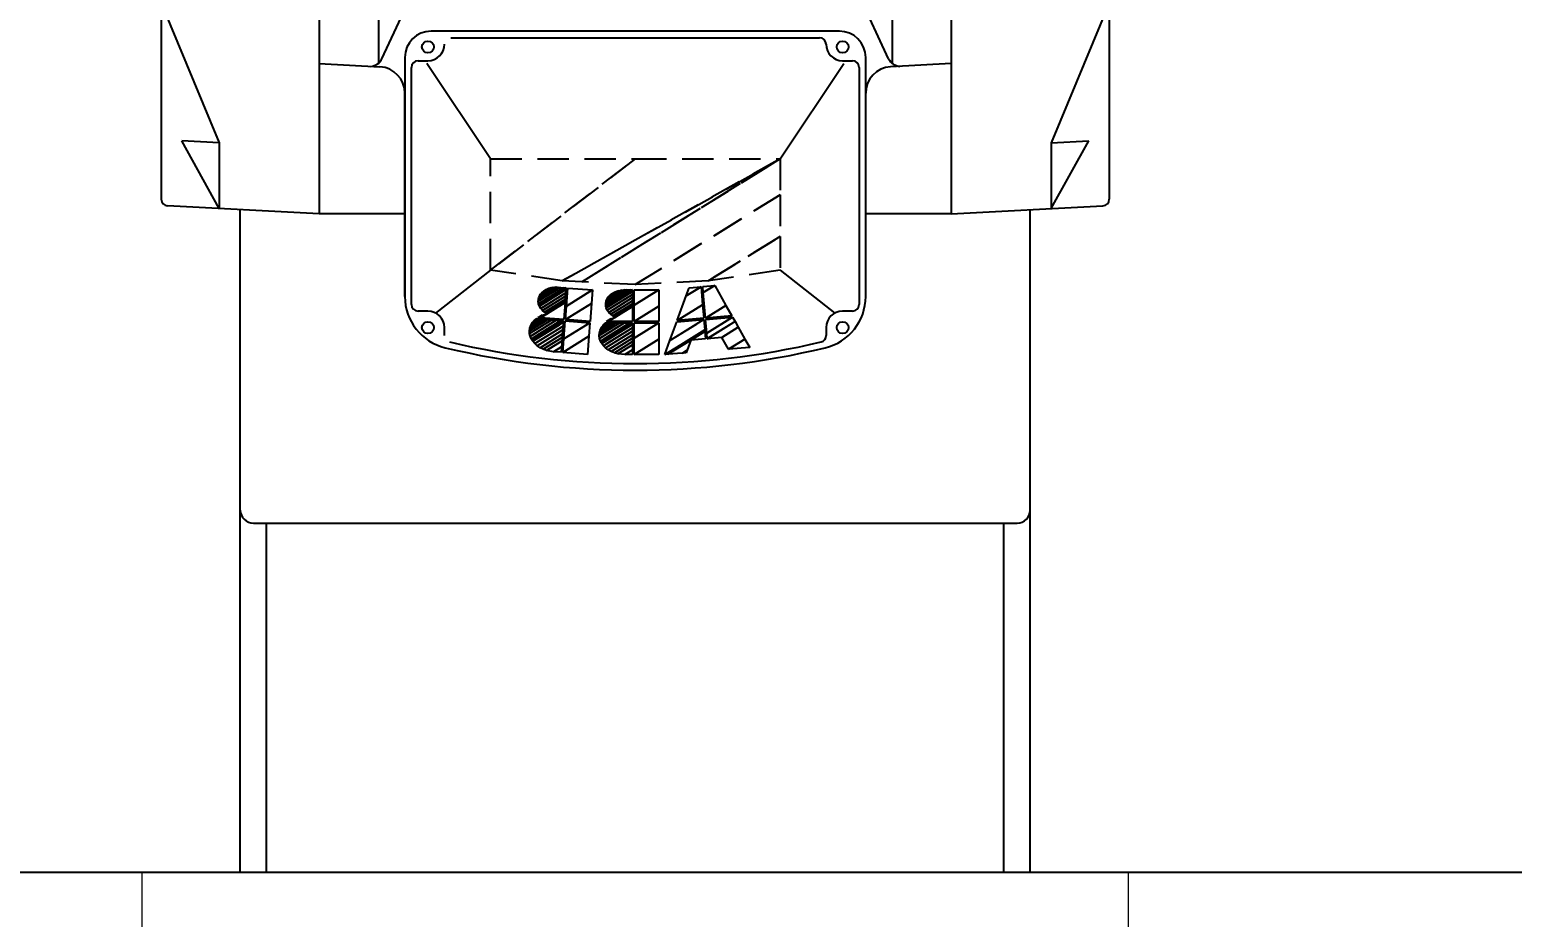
# Model space of a CAD drawing. Header units: metres. Extents: x 31500 to 1073645, y -1029792 to 61053.
# Drawn here: x 114113 to 114714, y -546100 to -545740 of the extents above; entities that cross this region are included whole.
import ezdxf

# ---------------------------------------------------------------- set-up
doc = ezdxf.new("R2010")
doc.units = ezdxf.units.M
doc.header["$PDMODE"] = 65
doc.linetypes.add('ČÁRKOVANÁ', pattern=[19.05, 12.7, -6.35])
doc.layers.add('Chlazení - kondenz', color=4, linetype='Continuous', lineweight=25)
doc.layers.add('TG-KOTY', color=2, linetype='Continuous', lineweight=18)
doc.layers.add('Layer15', color=7, linetype='Continuous')
doc.layers.add('T - ROBOT', color=6, linetype='Continuous')
doc.dimstyles.new('100', dxfattribs={"dimscale": 100, "dimtxt": 1, "dimasz": 0.5, "dimexe": 0.18, "dimexo": 0.0625, "dimgap": 0.09, "dimtad": 0, "dimtih": 1, "dimtoh": 1, "dimdec": 0, "dimzin": 0, "dimdsep": 46, "dimtxsty": 'Standard', "dimcen": 0.09, "dimadec": 0, "dimazin": 0, "dimtfac": 1, "dimtdec": 4, "dimtofl": 0, "dimtmove": 0, "dimatfit": 3, "dimfxl": 1, "dimtolj": 1, "dimtzin": 0, "dimarcsym": 0})

# ---------------------------------------------------------------- blocks, each defined once
blk = doc.blocks.new('4A$4145464748494A4B4C4D4E4F505152535455565758595A5B5C5D5E5F606162636465666768696A6B6C6D6E6F707172737475767778797A7B7C7D7E7F808182838485868788898A8B8C8D8E8F909192939495969798999A9B9C9D9E9FA0A1A2A3A4A5A6A7A8A9AAABACADAEAFB0B1B2B3B4B6B7B8B9BABBBCBDBEBFC0C1C2C3C4C5C6C7C8C9CACBCCCDCECFD0D1D2D3D4D5D6D7D8D9DADBDCDDDEDFE0E1E2E3E4E5E6E7E8E9EAEBECEDEEEFF0F1F2F3F4F5F6F7F8F9FAFBFCFDFEFF10010110210310410510610710810910A10B10C10D10E10F11011111211311411511611711811911A11B11C11D11E11F12012112212312412512612712812912A12B12C12D12E12F13013113213313413513613713813913A13B13C13D13E13F14014114214314414514614714814914A14B14C14D14E14F15015115215315415515615715815915A15B15C15D15E15F16016116216316416516616716816916A16B16C16D16E16F17017117217317417517617717817917A17B17C17D17E17F18018118218318418518618718818918A18B18C18D18E18F19019119219319419519619719819919A19B19C19D19E19F1A01A11A21A31A41A51A61A71A81A91AA1AB1AC1AD1AE1AF1B01B11B21B31B41B51B61B71B81B91BA1BB1BC1BD1BE1BF1C01C11C21C31C41C51C61C71C81C91CA1CB1CC1CD1CE1CF1D01D11D21D31D41D51D61D71D81D91DA1DB1DC1DD1DE1DF1E01E11E21E31E41E51E61E71E81E91EA1EB1EC1ED1EE1EF1F01F11F21F31F41F51F61F71F81F91FA1FB1FC1FD1FE1FF20020120220320420520620720820920A20B20C20D20E20F21021121221321421521621721821921A21B21C21D21E21F22022122222322422522622722822922A22B22C22D22E22F23023123223323423523623723823923A23B23C23D23E23F24024124224324424524624724824924A24B24C24D24E24F25025125225325425525625725825925A25B25C25D25E25F26026126226326426526626726826926A26B26C26D26E26F27027127227327427527627727827927A27B27C27D27E27F28028128228328428528628728828928A28B28C28D28E28F29029129229329429529629729829929A29B29C29D29E29F2A02A12A22A32A42A52A62A72A82A92AA2AB2AC2AD2AE2AF2B02B12B22B32B42B52B62B72B82B92BA2BB2BC2BD2BE2BF2C02C12C22C32C42C52C62C72C82C92CA2CB2CC2CD2CE2CF2D02D12D22D32D42D52D62D72D82D92DA2DB2DC2DD2DE2DF2E02E12E22E32E42E52E62E72E82E92EA2EB2EC2ED2EE2EF2F02F12F22F32F42F52F62F72F82F92FA2FB2FC2FD2FE2FF30030130230330430530630730830930A30B30C30D30E30F31031131231331431531631731831931A31B31C31D31E31F32032132232332432532632732832932A32B32C32D32E32F33033133233333433533633733833933A33B33C33D33E33F34034134234334434534634734834934A34B34C34D34E34F35035135235335435535635735835935A35B35C35D35E35F36036136236336436536636736836936A36B36C36D36E36F37037137237337437537637737837937A37B37C37D37E37F38038138238338438538638738838938A38B38C38D38E38F39039139239339439539639739839939A39B39C39D39E39F3A03A13A23A33A43A53A63A73A83A93AA3AB3AC3AD3AE3AF3B03B13B23B33B43B53B63B73B83B93BA3BB3BC3BD3BE3BF3C03C13C23C33C43C53C63C73C83C93CA3CB3CC3CD3CE3CF3D03D13D23D33D43D53D63D73D83D93DA3DB3DC3DD3DE3DF3E03E13E23E33E43E53E63E73E83E93EA3EB3EC3ED3EE3EF3F03F13F23F33F43F53F63F73F83F93FA3FB3FC3FD3FE3FF40040140240340440540640740840940A40B40C40D40E40F41041141241341441541641741841941A41B41C41D41E41F42042142242342442542642742842942A42B42C42D42E42F43043143243343443543643743843943A43B43C43D43E43F44044144244344444544644744844944A44B44C44D44E44F45045145245345445545645745845945A45B45C45D45E45F46046146246346446546646746846946A46B46C46D46E46F47047147247347447547647747847947A47B47C47D47E47F48048148248348448548648748848948A48B48C48D48E48F49049149249349449549649749849949A49B49C49D49E49F4A04A14A24A34A44A54A64A74A84A94AA4AB4AC4AD4AE4AF4B04B14B24B34B44B54B64B74B84B94BA4BB4BC4BD4BE4BF4C04C14C24C34C44C54C64C74C84C94CA4CB4CC4CD4CE4CF4D04D14D24D34D44D54D64D74D84D94DA4DB4DC4DD4DE4DF4E04E14E24E34E44E54E64E74E84E94EA4EB4EC4ED4EE4EF4F04F14F24F34F44F54F64F74F84F94FA4FB4FC4FD4FE4FF50050150250350450550650750850950A50B50C50D50E50F51051151251351451551651751851951A51B51C51D51E51F52052152252352452552652752852952A52B52C52D52E52F53053153253353453553653753853953A53B53C53D53E53F54054154254354454554654754854954A54B54C54D54E54F55055155255355455555655755855955A55B55C55D55E55F56056156256356456556656756856956A56B56C56D56E56F57057157257357457557657757857957A57B57C57D57E57F58058158258358458558658758858958A58B58C58D58E58F59059159259359459559659759859959A59B59C59D59E59F5A05A15A25A35A45A55A65A75A85A95AA5AB5AC5AD5AE5AF5B05B15B25B35B45B55B65B75B85B95BA5BB5BC5BD5BE5BF5C05C15C25C35C45C55C65C75C85C95CA5CB5CC5CD5CE5CF5D05D15D25D35D45D55D65D75D85D95DA5DB5DC5DD5DE5DF5E05E15E25E35E45E55E65E75E85E95EA5EB5EC5ED5EE5EF5F05F15F25F35F45F55F65F75F85F95FA5FB5FC5FD5FE5FF60060160260360460560660760860960A60B60C60D60E60F61061161261361461561661761861961A61B61C61D61E61F62062162262362462562662762862962A62B62C62D62E62F63063163263363463563663763863963A63B63C63D63E63F64064164264364464564664764864964A64B64C64D64E64F65065165265365465565665765865965A65B65C65D65E65F66066166266366466566666766866966A66B66C66D66E66F67067167267367467567667767867967A67B67C67D67E67F68068168268368468568668768868968A68B68C68D68E68F69069169269369469569669869969A69B69C69D69E69F6A06A16A26A36A46A56A66A76A86A96AA6AB6AC6AD6AE6AF6B06B16B26B36B46B56B66B76B86B96BA6BB6BC6BD6BE6BF6C06C16C26C36C46C56C66C76C86C96CA6CB6CC6CD6CE6CF6D06D16D26D36D46D56D66D76D86D96DA6DB6DC6DD6DE6DF6E06E16E26E36E46E56E66E76E86E96EA6EB6EC6ED6EE6EF6F06F16F26F36F46F56F66F76F86F96FA6FB6FC6FD6FE6FF70070170270370470570670770870970A70B70C70D70E70F71071171271371471571671771871971A71B71C71D71E71F72072172272372472572672772872972A72B72C72D72E72F73073173273373473573673773873973A73B73C73D73E73F74074174274374474574674774874974A74B74C74D74E74F75075175275375475575675775875975A75B75C75D75E75F76076176276376476576676776876976A76B76C76D76E76F77077177277377477577677777877977A77B77C77D77E77F78078178278378478578678778878978A78B78C78D78E78F79079179279379479579679779879979A79B79C79D79E79F7A07A17A27A37A47A57A67A77A87A97AA7AB7AC7AD7AE7AF7B07B17B27B37B47B57B67B77B87B97BA7BB7BC7BD7BE7BF7C07C17C27C37C47C57C67C77C87C97CA7CB7CC7CD7CE7CF7D07D17D27D37D47D57D67D77D87D97DA7DB7DC7DD7DE7DF7E07E17E27E37E47E57E67E77E87E97EA7EB7EC7ED7EE7EF7F07F17F27F37F47F57F67F77F87F97FA7FB7FC7FD7FE7FF80080180280380480580680780880980A80B80C80D80E80F81081181281381481581681781881981A81B81C81D81E81F82082182282382482582682782882982A82B82C82D82E82F83083183283383483583683783883983A83B83C83D83E83F84084184284384484584684784884984A84B84C84D84E84F85085185285385485585685785885985A85B85C85D85E85F86086186286386486586686786886986A86B86C86D86E86F87087187287387487587687787887987A87B87C87D87E87F88088188288388488588688788888988A88B88C88D88E88F89089189289389489589689789889989A89B89C89D89E89F8A08A18A28A38A48A58A68A78A88A98AA8AB8AC8AD8AE8AF8B08B18B28B38B48B58B68B78B88B98BA8BB8BC8BD8BE8BF8C08C18C28C38C48C58C68C78C88C98CA8CB8CC8CD8CE8CF8D08D18D28D38D48D58D68D78D88D98DA8DB8DC8DD8DE8DF8E08E18E28E38E48E58E68E78E88E98EA8EB8EC8ED8EE8EF8F08F18F28F38F48F58F68F78F88F98FA8FB8FC8FD8FE8FF90090190290390490590690790890990A90B90C90D90E90F91091191291391491591691791891991A91B91C91D91E91F92092192292392492592692792892992A92B92C92D92E92F93093193293393493593693793893993A93B93C93D93E93F94094194294394494594694794894994A94B94C94D94E94F95095195295395495595695795895995A95B95C95D95E95F96096196296396496596696796896996A96B96C96D96E96F97097197297397497597697797897997A97B97C97D97E97F98098198298398498598698798898998A98B98C98D98E98F99099199299399499599699799899999A99B99C99D99E99F9A09A19A29A39A49A59A69A79A89A99AA9AB9AC9AD9AE9AF9B09B19B29B39B49B59B69B79B89B99BA9BB9BC9BD9BE9BF9C09C19C29C39C49C59C69C79C89C99CA9CB9CC9CD9CE9CF9D09D19D29D39D49D59D69D79D89D99DA9DB9DC9DD9DE9DF9E09E19E29E39E49E59E69E79E89E99EA9EB9EC9ED9EE9EF9F09F19F29F39F49F59F69F79F89F99FA9FB9FC9FD9FE9FFA00A01A02A03A04A05A06A07A08A09A0AA0BA0CA0DA0EA0FA10A11A12A13A14A15A16A17A18A19A1AA1BA1CA1DA1EA1FA20A21A22A23A24A25A26A27A28A29A2AA2BA2CA2DA2EA2FA30A31A32A33A34A35A36A37A38A39A3AA3BA3CA3DA3EA3FA40A41A42A43A44A45A46A47A48A49A4AA4BA4CA4DA4EA4FA50A51A52A53A54A55A56A57A58A59A5AA5BA5CA5DA5EA5FA60A61A62A63A64A65A66A67A68A69A6AA6BA6CA6DA6EA6FA70A71A72A73A74A75A76A77A78A79A7AA7BA7CA7DA7EA80A81A82A83A84A85A86A87A88A89')
at = {"layer": 'Layer15', "color": 3, "lineweight": 0}
for p, q in [((-200, -275), (-200, 0)), ((200, 0), (-200, 0)), ((200, -275), (200, 0))]:
    blk.add_line(p, q, dxfattribs=at)
at = {"layer": 'Layer15', "color": 1, "lineweight": 0}
blk.add_line((160.2, 0), (-160.2, 0), dxfattribs=at)
at = {"layer": 'T - ROBOT', "color": 1}
for p, q in [((-128.16, 677.69), (-128.16, 266.99)), ((-128.16, 677.64), (-128.16, 266.99)), ((-104.13, 675.26), (-104.13, 328.07)), ((104.13, 675.26), (104.13, 328.07)), ((128.16, 677.69), (128.16, 266.99)), ((128.16, 677.64), (128.16, 266.99)), ((-192.24, 645.07), (-192.24, 272.89)), ((192.24, 645.07), (192.24, 272.89)), ((102.77, 329.86), (85.46, 366.99)), ((-102.77, 329.86), (-85.57, 366.76)), ((-192.24, 352.43), (-168.74, 295.82)), ((192.24, 352.43), (168.74, 295.82)), ((82.77, 341.06), (-82.77, 341.06)), ((-74.76, 338.39), (74.76, 338.39)), ((-128.16, 327.87), (-103.57, 326.58)), ((-93.45, 330.38), (-93.45, 233.43)), ((-90.78, 230.16), (-90.78, 326.37)), ((-88.11, 329.04), (-84.11, 329.04)), ((-58.74, 289.26), (-84.55, 327.97)), ((58.74, 289.26), (84.54, 327.96)), ((84.1, 329.04), (88.11, 329.04)), ((90.78, 326.37), (90.78, 230.16)), ((93.45, 233.43), (93.45, 330.38)), ((128.16, 327.87), (103.57, 326.58)), ((-93.45, 233.43), (-93.45, 315.92)), ((93.45, 233.43), (93.45, 315.92)), ((-168.74, 269.12), (-183.97, 296.62)), ((-168.74, 295.82), (-183.97, 296.62)), ((-168.74, 295.82), (-168.74, 269.12)), ((168.74, 269.12), (183.97, 296.62)), ((168.74, 295.82), (183.97, 296.62)), ((168.74, 295.82), (168.74, 269.12)), ((-128.16, 266.99), (-189.71, 270.22)), ((-160.2, 0), (-160.2, 268.67)), ((-93.45, 266.99), (-128.16, 266.99)), ((128.16, 266.99), (93.45, 266.99)), ((128.16, 266.99), (189.71, 270.22)), ((160.2, 0), (160.2, 268.67)), ((-58.74, 244.16), (-80.98, 226.72)), ((58.74, 244.16), (80.96, 226.73)), ((-84.11, 227.49), (-88.11, 227.49)), ((88.11, 227.49), (84.1, 227.49)), ((-77.43, 217.6), (-77.43, 220.82)), ((77.43, 220.82), (77.43, 217.6)), ((-154.86, 141.51), (154.86, 141.51)), ((-149.52, 0), (-149.52, 141.51)), ((149.52, 0), (149.52, 141.51))]:
    blk.add_line(p, q, dxfattribs=at)
at = {"layer": 'T - ROBOT', "color": 1, "linetype": 'ČÁRKOVANÁ'}
for p, q in [((-58.74, 244.16), (0, 289.26)), ((0, 289.26), (-58.74, 244.16)), ((-58.74, 244.16), (-58.74, 289.26)), ((-58.74, 289.26), (-58.74, 289.26)), ((-58.74, 289.26), (0, 289.26)), ((-29.59, 239.76), (58.74, 289.26)), ((58.74, 289.26), (-29.59, 239.76)), ((58.74, 289.26), (-21.73, 239.36)), ((-21.73, 239.36), (58.74, 289.26)), ((0, 289.26), (58.74, 289.26)), ((58.74, 289.26), (58.74, 289.26)), ((58.74, 289.26), (58.74, 274.7)), ((58.74, 274.7), (0, 238.28)), ((0, 238.28), (58.74, 274.7)), ((58.74, 274.7), (58.74, 257.83)), ((29.59, 239.76), (58.74, 257.83)), ((58.74, 257.83), (29.59, 239.76)), ((58.74, 257.83), (58.74, 244.16)), ((-29.59, 239.76), (-58.74, 244.16)), ((58.74, 244.16), (29.59, 239.76)), ((58.74, 244.16), (58.74, 244.16)), ((-30.35, 237.1), (-39.36, 231.51)), ((-39.36, 231.51), (-30.35, 237.1)), ((-31.14, 237.16), (-39.3, 232.1)), ((-39.3, 232.1), (-31.14, 237.16)), ((-31.68, 237.17), (-39.26, 232.47)), ((-39.26, 232.47), (-31.68, 237.17)), ((-39.24, 230.53), (-28.83, 236.98)), ((-28.83, 236.98), (-39.24, 230.53)), ((-32.35, 237.18), (-39.09, 233)), ((-39.09, 233), (-32.35, 237.18)), ((-28.04, 236.92), (-39.09, 230.07)), ((-39.09, 230.07), (-28.04, 236.92)), ((-32.9, 237.12), (-38.98, 233.36)), ((-38.98, 233.36), (-32.9, 237.12)), ((-28.09, 236.25), (-38.91, 229.55)), ((-38.91, 229.55), (-28.09, 236.25)), ((-33.6, 237.05), (-38.67, 233.9)), ((-38.67, 233.9), (-33.6, 237.05)), ((-34.09, 236.93), (-38.51, 234.19)), ((-38.51, 234.19), (-34.09, 236.93)), ((-38.51, 234.19), (-38.03, 234.77)), ((-28.19, 234.92), (-38.36, 228.62)), ((-38.36, 228.62), (-28.19, 234.92)), ((-34.82, 236.76), (-38.03, 234.77)), ((-38.03, 234.77), (-34.82, 236.76)), ((-38.03, 234.77), (-37.85, 234.99)), ((-35.3, 236.57), (-37.85, 234.99)), ((-37.85, 234.99), (-35.3, 236.57)), ((-37.85, 234.99), (-37.15, 235.57)), ((-35.97, 236.3), (-37.15, 235.57)), ((-37.15, 235.57), (-35.97, 236.3)), ((-37.15, 235.57), (-36.99, 235.7)), ((-36.99, 235.7), (-35.97, 236.3)), ((-36.99, 235.7), (-36.99, 235.7)), ((-35.97, 236.3), (-35.3, 236.57)), ((-35.3, 236.57), (-34.82, 236.76)), ((-34.82, 236.76), (-34.09, 236.93)), ((-34.09, 236.93), (-33.6, 237.05)), ((-33.6, 237.05), (-32.9, 237.12)), ((-32.9, 237.12), (-32.35, 237.18)), ((-32.35, 237.18), (-31.68, 237.17)), ((-31.68, 237.17), (-31.14, 237.16)), ((-31.14, 237.16), (-30.35, 237.1)), ((-30.35, 237.1), (-28.83, 236.98)), ((-21.73, 239.36), (-29.59, 239.76)), ((-28.83, 236.98), (-28.04, 236.92)), ((-28.19, 234.92), (-28.3, 233.56)), ((-28.09, 236.25), (-28.19, 234.92)), ((-28.04, 236.92), (-28.09, 236.25)), ((-27.92, 229.54), (-27.35, 236.87)), ((-17.36, 236.09), (-27.92, 229.54)), ((-27.92, 229.54), (-17.36, 236.09)), ((-27.35, 236.87), (-27.35, 236.87)), ((-27.35, 236.87), (-17.36, 236.09)), ((0, 238.28), (-21.73, 239.36)), ((-17.36, 236.09), (-17.78, 230.62)), ((-1.89, 236.09), (-11.99, 229.83)), ((-11.99, 229.83), (-1.89, 236.09)), ((-11.97, 230.79), (-3.41, 236.09)), ((-3.41, 236.09), (-11.97, 230.79)), ((-1.12, 236.09), (-11.91, 229.4)), ((-11.91, 229.4), (-1.12, 236.09)), ((-4.23, 236.09), (-11.82, 231.38)), ((-11.82, 231.38), (-4.23, 236.09)), ((-1.12, 235.47), (-11.8, 228.85)), ((-11.8, 228.85), (-1.12, 235.47)), ((-4.7, 236.06), (-11.75, 231.69)), ((-11.75, 231.69), (-4.7, 236.06)), ((-5.44, 236.02), (-11.48, 232.27)), ((-11.48, 232.27), (-5.44, 236.02)), ((-5.92, 235.93), (-11.35, 232.56)), ((-11.35, 232.56), (-5.92, 235.93)), ((-6.67, 235.79), (-10.93, 233.15)), ((-10.93, 233.15), (-6.67, 235.79)), ((-10.75, 233.41), (-7.15, 235.64)), ((-7.15, 235.64), (-10.75, 233.41)), ((-7.87, 235.4), (-10.16, 233.99)), ((-10.16, 233.99), (-7.87, 235.4)), ((-8.42, 235.13), (-9.95, 234.19)), ((-9.95, 234.19), (-8.42, 235.13)), ((-9.95, 234.19), (-8.98, 234.86)), ((-8.98, 234.86), (-8.42, 235.13)), ((-8.98, 234.86), (-8.98, 234.86)), ((-8.42, 235.13), (-7.87, 235.4)), ((-7.87, 235.4), (-7.15, 235.64)), ((-7.15, 235.64), (-6.67, 235.79)), ((-6.67, 235.79), (-5.92, 235.93)), ((-5.92, 235.93), (-5.44, 236.02)), ((-5.44, 236.02), (-4.7, 236.06)), ((-4.7, 236.06), (-4.23, 236.09)), ((-4.23, 236.09), (-3.41, 236.09)), ((-3.41, 236.09), (-1.89, 236.09)), ((-1.89, 236.09), (-1.12, 236.09)), ((-1.12, 236.09), (-1.12, 235.47)), ((-1.12, 235.47), (-1.12, 234.26)), ((9.59, 236.09), (-0.43, 229.88)), ((-0.43, 229.88), (-0.43, 236.09)), ((-0.43, 236.09), (-0.43, 236.09)), ((-0.43, 236.09), (9.59, 236.09)), ((-0.43, 229.88), (9.59, 236.09)), ((29.59, 239.76), (0, 238.28)), ((9.59, 236.09), (9.59, 229.47)), ((20.67, 233.66), (26.71, 237.4)), ((26.71, 237.4), (20.67, 233.66)), ((20.67, 233.66), (21.89, 237)), ((21.89, 237), (26.71, 237.4)), ((21.89, 237), (21.89, 237)), ((26.71, 237.4), (27.32, 230.09)), ((27.4, 237.46), (32.22, 237.86)), ((27.6, 235), (27.4, 237.46)), ((27.4, 237.46), (27.4, 237.46)), ((32.22, 237.86), (27.6, 235)), ((27.6, 235), (32.22, 237.86)), ((28.46, 224.67), (27.6, 235)), ((32.22, 237.86), (36.77, 229.82)), ((-39.36, 231.51), (-39.3, 232.1)), ((-39.24, 230.53), (-39.36, 231.51)), ((-39.3, 232.1), (-39.26, 232.47)), ((-39.26, 232.47), (-39.09, 233)), ((-39.09, 230.07), (-39.24, 230.53)), ((-39.09, 233), (-38.98, 233.36)), ((-38.91, 229.55), (-39.09, 230.07)), ((-38.98, 233.36), (-38.67, 233.9)), ((-38.36, 228.62), (-38.91, 229.55)), ((-38.67, 233.9), (-38.51, 234.19)), ((-38.39, 224.85), (-28.5, 230.98)), ((-37.63, 227.77), (-38.36, 228.62)), ((-37.63, 227.77), (-28.3, 233.56)), ((-28.3, 233.56), (-37.63, 227.77)), ((-28.4, 232.23), (-36.76, 227.05)), ((-36.76, 227.05), (-28.4, 232.23)), ((-28.44, 231.8), (-36.43, 226.85)), ((-36.43, 226.85), (-28.44, 231.8)), ((-28.45, 231.63), (-36.29, 226.76)), ((-36.29, 226.76), (-28.45, 231.63)), ((-28.5, 230.98), (-35.79, 226.46)), ((-28.5, 230.98), (-29.03, 224.12)), ((-28.45, 231.63), (-28.5, 230.98)), ((-28.44, 231.8), (-28.45, 231.63)), ((-28.4, 232.23), (-28.44, 231.8)), ((-28.3, 233.56), (-28.4, 232.23)), ((-17.78, 230.62), (-28.34, 224.07)), ((-28.34, 224.07), (-17.78, 230.62)), ((-28.34, 224.07), (-27.92, 229.54)), ((-17.78, 230.62), (-18.35, 223.29)), ((-11.99, 229.83), (-11.97, 230.79)), ((-11.91, 229.4), (-11.99, 229.83)), ((-11.97, 230.79), (-11.82, 231.38)), ((-11.8, 228.85), (-11.91, 229.4)), ((-11.82, 231.38), (-11.75, 231.69)), ((-11.39, 227.9), (-11.8, 228.85)), ((-11.75, 231.69), (-11.48, 232.27)), ((-11.48, 232.27), (-11.35, 232.56)), ((-1.12, 234.26), (-11.39, 227.9)), ((-11.39, 227.9), (-1.12, 234.26)), ((-11.35, 232.56), (-10.93, 233.15)), ((-10.96, 223.26), (-1.12, 229.35)), ((-10.93, 233.15), (-10.75, 233.41)), ((-1.12, 233), (-10.77, 227.01)), ((-10.77, 227.01), (-1.12, 233)), ((-10.75, 233.41), (-10.16, 233.99)), ((-10.16, 233.99), (-9.95, 234.19)), ((-1.12, 231.72), (-9.98, 226.23)), ((-9.98, 226.23), (-1.12, 231.72)), ((-1.12, 230.49), (-9.05, 225.58)), ((-9.05, 225.58), (-1.12, 230.49)), ((-1.12, 229.78), (-8.43, 225.26)), ((-8.43, 225.26), (-1.12, 229.78)), ((-1.12, 229.77), (-8.42, 225.25)), ((-8.42, 225.25), (-1.12, 229.77)), ((-1.12, 229.35), (-8.05, 225.06)), ((-1.12, 234.26), (-1.12, 233)), ((-1.12, 233), (-1.12, 231.72)), ((-1.12, 231.72), (-1.12, 230.49)), ((-1.12, 230.49), (-1.12, 229.78)), ((-1.12, 229.78), (-1.12, 229.77)), ((-1.12, 229.77), (-1.12, 229.35)), ((-1.12, 229.35), (-1.12, 223.26)), ((-0.43, 223.26), (-0.43, 229.88)), ((9.59, 229.47), (-0.43, 223.26)), ((-0.43, 223.26), (9.59, 229.47)), ((9.59, 229.47), (9.59, 223.26)), ((17.05, 223.72), (20.67, 233.66)), ((27.32, 230.09), (17.05, 223.72)), ((17.05, 223.72), (27.32, 230.09)), ((27.32, 230.09), (27.77, 224.61)), ((36.77, 229.82), (28.46, 224.67)), ((28.46, 224.67), (36.77, 229.82)), ((36.77, 229.82), (39.19, 225.56)), ((-35.49, 224.1), (-42.9, 219.5)), ((-42.9, 219.5), (-35.49, 224.1)), ((-33.83, 223.97), (-42.85, 218.38)), ((-42.85, 218.38), (-33.83, 223.97)), ((-42.74, 220.63), (-36.96, 224.21)), ((-36.96, 224.21), (-42.74, 220.63)), ((-32.03, 223.83), (-42.59, 217.28)), ((-42.59, 217.28), (-32.03, 223.83)), ((-42.37, 221.72), (-38.19, 224.31)), ((-38.19, 224.31), (-42.37, 221.72)), ((-42.37, 221.72), (-41.79, 222.74)), ((-30.16, 223.69), (-42.16, 216.25)), ((-42.16, 216.25), (-30.16, 223.69)), ((-29.07, 223.6), (-41.81, 215.7)), ((-41.81, 215.7), (-29.07, 223.6)), ((-39.14, 224.38), (-41.79, 222.74)), ((-41.79, 222.74), (-39.14, 224.38)), ((-41.79, 222.74), (-41.05, 223.66)), ((-29.12, 222.97), (-41.54, 215.27)), ((-41.54, 215.27), (-29.12, 222.97)), ((-41.05, 223.66), (-40.17, 224.46)), ((-39.8, 224.43), (-41.05, 223.66)), ((-41.05, 223.66), (-39.8, 224.43)), ((-40.17, 224.46), (-40.17, 224.46)), ((-40.17, 224.46), (-39.8, 224.43)), ((-39.8, 224.43), (-39.14, 224.38)), ((-39.51, 224.94), (-37.77, 225.85)), ((-39.27, 224.92), (-39.51, 224.94)), ((-39.51, 224.94), (-39.51, 224.94)), ((-37.77, 225.85), (-39.27, 224.92)), ((-39.27, 224.92), (-37.77, 225.85)), ((-38.39, 224.85), (-39.27, 224.92)), ((-39.14, 224.38), (-38.19, 224.31)), ((-35.79, 226.46), (-38.39, 224.85)), ((-29.03, 224.12), (-38.39, 224.85)), ((-38.19, 224.31), (-36.96, 224.21)), ((-37.77, 225.85), (-35.79, 226.46)), ((-36.76, 227.05), (-37.63, 227.77)), ((-36.96, 224.21), (-35.49, 224.1)), ((-36.43, 226.85), (-36.76, 227.05)), ((-36.29, 226.76), (-36.43, 226.85)), ((-35.79, 226.46), (-36.29, 226.76)), ((-35.49, 224.1), (-33.83, 223.97)), ((-33.83, 223.97), (-32.03, 223.83)), ((-32.03, 223.83), (-30.16, 223.69)), ((-30.16, 223.69), (-29.07, 223.6)), ((-29.12, 222.97), (-29.24, 221.45)), ((-29.07, 223.6), (-29.12, 222.97)), ((-29.03, 224.12), (-29.03, 224.12)), ((-28.95, 216.23), (-28.38, 223.55)), ((-18.39, 222.77), (-28.95, 216.23)), ((-28.95, 216.23), (-18.39, 222.77)), ((-28.38, 223.55), (-28.38, 223.55)), ((-28.38, 223.55), (-18.39, 222.77)), ((-18.35, 223.29), (-28.34, 224.07)), ((-18.39, 222.77), (-18.82, 217.3)), ((-18.35, 223.29), (-18.35, 223.29)), ((-6.28, 222.73), (-14.59, 217.58)), ((-14.59, 217.58), (-6.28, 222.73)), ((-14.52, 218.71), (-8.03, 222.73)), ((-8.03, 222.73), (-14.52, 218.71)), ((-4.33, 222.73), (-14.45, 216.46)), ((-14.45, 216.46), (-4.33, 222.73)), ((-9.54, 222.73), (-14.23, 219.82)), ((-14.23, 219.82), (-9.54, 222.73)), ((-2.26, 222.73), (-14.11, 215.39)), ((-14.11, 215.39), (-2.26, 222.73)), ((-1.12, 222.73), (-13.84, 214.85)), ((-13.84, 214.85), (-1.12, 222.73)), ((-13.74, 220.88), (-10.76, 222.73)), ((-10.76, 222.73), (-13.74, 220.88)), ((-11.66, 222.73), (-13.07, 221.86)), ((-13.07, 221.86), (-12.25, 222.73)), ((-13.07, 221.86), (-11.66, 222.73)), ((-12.25, 222.73), (-12.25, 222.73)), ((-12.25, 222.73), (-11.66, 222.73)), ((-11.66, 222.73), (-10.76, 222.73)), ((-9.91, 224.32), (-11.63, 223.26)), ((-11.63, 223.26), (-9.91, 224.32)), ((-11.63, 223.26), (-9.96, 224.3)), ((-10.96, 223.26), (-11.63, 223.26)), ((-10.77, 227.01), (-11.39, 227.9)), ((-8.05, 225.06), (-10.96, 223.26)), ((-1.12, 223.26), (-10.96, 223.26)), ((-9.98, 226.23), (-10.77, 227.01)), ((-10.76, 222.73), (-9.54, 222.73)), ((-9.05, 225.58), (-9.98, 226.23)), ((-9.96, 224.3), (-9.91, 224.32)), ((-9.96, 224.3), (-9.96, 224.3)), ((-9.91, 224.32), (-8.05, 225.06)), ((-9.54, 222.73), (-8.03, 222.73)), ((-8.43, 225.26), (-9.05, 225.58)), ((-8.42, 225.25), (-8.43, 225.26)), ((-8.05, 225.06), (-8.42, 225.25)), ((-8.03, 222.73), (-6.28, 222.73)), ((-6.28, 222.73), (-4.33, 222.73)), ((-4.33, 222.73), (-2.26, 222.73)), ((-2.26, 222.73), (-1.12, 222.73)), ((-1.12, 223.26), (-1.12, 223.26)), ((-1.12, 222.73), (-1.12, 222.13)), ((9.59, 223.26), (-0.43, 223.26)), ((9.59, 222.73), (-0.43, 216.52)), ((-0.43, 216.52), (-0.43, 222.73)), ((-0.43, 222.73), (-0.43, 222.73)), ((-0.43, 222.73), (9.59, 222.73)), ((-0.43, 216.52), (9.59, 222.73)), ((9.59, 223.26), (9.59, 223.26)), ((9.59, 222.73), (9.59, 216.11)), ((27.82, 224.09), (14.08, 215.57)), ((14.08, 215.57), (27.82, 224.09)), ((14.08, 215.57), (16.85, 223.18)), ((16.85, 223.18), (27.82, 224.09)), ((16.85, 223.18), (16.85, 223.18)), ((27.77, 224.61), (17.05, 223.72)), ((27.77, 224.61), (27.77, 224.61)), ((27.82, 224.09), (28.16, 219.91)), ((39.19, 225.56), (28.46, 224.67)), ((28.5, 224.15), (39.47, 225.06)), ((28.97, 218.55), (28.5, 224.15)), ((28.5, 224.15), (28.5, 224.15)), ((39.47, 225.06), (28.97, 218.55)), ((28.97, 218.55), (39.47, 225.06)), ((40.45, 223.32), (29.15, 216.32)), ((29.15, 216.32), (40.45, 223.32)), ((39.19, 225.56), (39.19, 225.56)), ((39.47, 225.06), (40.45, 223.32)), ((40.45, 223.32), (41.8, 220.95)), ((-42.9, 219.5), (-42.74, 220.63)), ((-42.85, 218.38), (-42.9, 219.5)), ((-42.59, 217.28), (-42.85, 218.38)), ((-42.74, 220.63), (-42.37, 221.72)), ((-42.16, 216.25), (-42.59, 217.28)), ((-29.24, 221.45), (-40.73, 214.33)), ((-40.73, 214.33), (-29.24, 221.45)), ((-29.36, 219.9), (-39.75, 213.46)), ((-39.75, 213.46), (-29.36, 219.9)), ((-29.48, 218.34), (-38.6, 212.69)), ((-38.6, 212.69), (-29.48, 218.34)), ((-29.6, 216.84), (-37.32, 212.05)), ((-37.32, 212.05), (-29.6, 216.84)), ((-29.6, 216.84), (-29.71, 215.44)), ((-29.48, 218.34), (-29.6, 216.84)), ((-29.36, 219.9), (-29.48, 218.34)), ((-18.82, 217.3), (-29.38, 210.75)), ((-29.38, 210.75), (-18.82, 217.3)), ((-29.24, 221.45), (-29.36, 219.9)), ((-18.82, 217.3), (-19.39, 209.98)), ((-14.59, 217.58), (-14.52, 218.71)), ((-14.45, 216.46), (-14.59, 217.58)), ((-14.52, 218.71), (-14.23, 219.82)), ((-14.23, 219.82), (-13.74, 220.88)), ((-13.74, 220.88), (-13.07, 221.86)), ((-1.12, 222.13), (-13.6, 214.39)), ((-13.6, 214.39), (-1.12, 222.13)), ((-1.12, 220.77), (-12.91, 213.46)), ((-12.91, 213.46), (-1.12, 220.77)), ((-1.12, 219.35), (-12.03, 212.58)), ((-12.03, 212.58), (-1.12, 219.35)), ((-1.12, 217.9), (-10.98, 211.79)), ((-10.98, 211.79), (-1.12, 217.9)), ((-1.12, 222.13), (-1.12, 220.77)), ((-1.12, 220.77), (-1.12, 219.35)), ((-1.12, 219.35), (-1.12, 217.9)), ((-1.12, 217.9), (-1.12, 216.48)), ((-0.43, 209.9), (-0.43, 216.52)), ((28.16, 219.91), (12.01, 209.9)), ((12.01, 209.9), (28.16, 219.91)), ((28.21, 219.31), (13.19, 210)), ((22.49, 215.76), (28.21, 219.31)), ((28.16, 219.91), (28.21, 219.31)), ((28.21, 219.31), (28.47, 216.26)), ((29.15, 216.32), (28.97, 218.55)), ((35.13, 216.82), (29.15, 216.32)), ((41.8, 220.95), (35.13, 216.82)), ((35.13, 216.82), (41.8, 220.95)), ((37.83, 212.05), (35.13, 216.82)), ((41.8, 220.95), (44.5, 216.18)), ((-41.81, 215.7), (-42.16, 216.25)), ((-41.54, 215.27), (-41.81, 215.7)), ((-40.73, 214.33), (-41.54, 215.27)), ((-39.75, 213.46), (-40.73, 214.33)), ((-38.6, 212.69), (-39.75, 213.46)), ((-37.32, 212.05), (-38.6, 212.69)), ((-35.96, 211.56), (-37.32, 212.05)), ((-29.71, 215.44), (-35.96, 211.56)), ((-35.96, 211.56), (-29.71, 215.44)), ((-33.17, 211.05), (-35.96, 211.56)), ((-33.17, 211.05), (-29.89, 213.08)), ((-29.89, 213.08), (-33.17, 211.05)), ((-30.07, 210.81), (-33.17, 211.05)), ((-29.89, 213.08), (-30.07, 210.81)), ((-30.07, 210.81), (-30.07, 210.81)), ((-29.71, 215.44), (-29.89, 213.08)), ((-29.38, 210.75), (-28.95, 216.23)), ((-19.39, 209.98), (-29.38, 210.75)), ((-14.11, 215.39), (-14.45, 216.46)), ((-13.84, 214.85), (-14.11, 215.39)), ((-13.6, 214.39), (-13.84, 214.85)), ((-12.91, 213.46), (-13.6, 214.39)), ((-12.03, 212.58), (-12.91, 213.46)), ((-10.98, 211.79), (-12.03, 212.58)), ((-9.77, 211.12), (-10.98, 211.79)), ((-1.12, 216.48), (-9.77, 211.12)), ((-9.77, 211.12), (-1.12, 216.48)), ((-8.45, 210.58), (-9.77, 211.12)), ((-8.45, 210.58), (-1.12, 215.13)), ((-1.12, 215.13), (-8.45, 210.58)), ((-7.06, 210.2), (-8.45, 210.58)), ((-1.12, 213.88), (-7.06, 210.2)), ((-7.06, 210.2), (-1.12, 213.88)), ((-1.12, 211.83), (-4.23, 209.9)), ((-4.23, 209.9), (-1.12, 211.83)), ((-1.12, 216.48), (-1.12, 215.13)), ((-1.12, 215.13), (-1.12, 213.88)), ((-1.12, 213.88), (-1.12, 211.83)), ((-1.12, 211.83), (-1.12, 209.9)), ((9.59, 216.11), (-0.43, 209.9)), ((-0.43, 209.9), (9.59, 216.11)), ((9.59, 216.11), (9.59, 209.9)), ((12.01, 209.9), (14.08, 215.57)), ((13.19, 210), (22.49, 215.76)), ((19.16, 210.49), (13.19, 210)), ((20.98, 211.62), (19.16, 210.49)), ((19.16, 210.49), (20.98, 211.62)), ((20.62, 210.61), (19.16, 210.49)), ((20.98, 211.62), (20.62, 210.61)), ((20.62, 210.61), (20.62, 210.61)), ((22.49, 215.76), (20.98, 211.62)), ((28.47, 216.26), (22.49, 215.76)), ((28.47, 216.26), (28.47, 216.26)), ((37.83, 212.05), (44.5, 216.18)), ((44.5, 216.18), (37.83, 212.05)), ((46.44, 212.76), (37.83, 212.05)), ((44.5, 216.18), (46.44, 212.76)), ((46.44, 212.76), (46.44, 212.76)), ((-19.39, 209.98), (-19.39, 209.98)), ((-4.23, 209.9), (-7.06, 210.2)), ((-1.12, 209.9), (-4.23, 209.9)), ((-1.12, 209.9), (-1.12, 209.9)), ((9.59, 209.9), (-0.43, 209.9)), ((9.59, 209.9), (9.59, 209.9)), ((13.19, 210), (12.01, 209.9))]:
    blk.add_line(p, q, dxfattribs=at)
at = {"layer": 'T - ROBOT', "color": 1}
for centre in [(-84.11, 334.65), (84.1, 334.65), (-84.11, 220.82), (84.1, 220.82)]:
    blk.add_circle(centre, 2.4, dxfattribs=at)
for centre, radius, start, end in [((-82.77, 330.38), 10.68, 90, 180), ((74.76, 335.72), 2.67, 0, 90), ((82.77, 330.38), 10.68, 0, 90), ((-84.11, 335.72), 6.67, 270, 0), ((84.1, 335.72), 6.67, 180, 270), ((-107.61, 332.12), 5.34, 273.00067, 334.99994), ((-104.13, 315.92), 10.68, 0, 86.99937), ((-88.11, 326.37), 2.67, 90, 180), ((88.11, 326.37), 2.67, 0, 90), ((104.13, 315.92), 10.68, 93.00063, 180), ((107.61, 332.12), 5.34, 205.00006, 266.99933), ((-189.57, 272.89), 2.67, 180, 267.00016), ((189.57, 272.89), 2.67, 272.99984, 0), ((-72.09, 233.43), 21.36, 180, 256.54046), ((-72.09, 233.43), 21.36, 180, 256.54046), ((-88.11, 230.16), 2.67, 180, 270), ((72.09, 233.43), 21.36, 283.45954, 0), ((72.09, 233.43), 21.36, 283.45954, 0), ((88.11, 230.16), 2.67, 270, 0), ((-84.11, 220.82), 6.67, 0, 90), ((84.1, 220.82), 6.67, 90, 180), ((74.76, 217.6), 2.67, 283.26813, 0), ((0, 534.65), 331.08, 256.54046, 283.45954), ((0, 534.65), 331.08, 256.54046, 283.45954), ((0, 534.65), 328.41, 256.73187, 283.26813), ((-154.86, 146.85), 5.34, 180, 270), ((154.86, 146.85), 5.34, 270, 0)]:
    blk.add_arc(centre, radius, start, end, dxfattribs=at)
blk = doc.blocks.new('*D3825')
at = {"layer": 'DEFPOINTS', "color": 0}
for p in [(135438.48, -545331.86), (108658.5, -547322.9), (108658.5, -548431.86)]:
    blk.add_point(p, dxfattribs=at)
at = {"layer": 'TG-KOTY', "color": 0, "lineweight": -2}
for p, q in [((135438.48, -545338.11), (135438.48, -547340.9)), ((108658.5, -548425.61), (108658.5, -547304.9)), ((108708.5, -547322.9), (121814.49, -547322.9)), ((135388.48, -547322.9), (122282.49, -547322.9))]:
    blk.add_line(p, q, dxfattribs=at)
at = {"layer": 'TG-KOTY', "color": 0}
for points in [[(108708.5, -547314.56), (108708.5, -547331.23), (108658.5, -547322.9)], [(135388.48, -547331.23), (135388.48, -547314.56), (135438.48, -547322.9)]]:
    blk.add_solid(points, dxfattribs=at)
at = {"layer": 'TG-KOTY', "color": 0, "insert": (122048.49, -547322.9), "char_height": 100, "attachment_point": 5}
blk.add_mtext('\\A1;26780', dxfattribs=at)
blk = doc.blocks.new('*D3878')
at = {"layer": 'DEFPOINTS', "color": 0}
for p in [(120358.5, -545605.36), (112358.5, -546081.86), (120358.5, -546081.86)]:
    blk.add_point(p, dxfattribs=at)
at = {"layer": 'TG-KOTY', "color": 0, "lineweight": -2}
for p, q in [((112358.5, -546075.61), (112358.5, -545587.36)), ((120358.5, -546075.61), (120358.5, -545587.36)), ((112408.5, -545605.36), (116191.16, -545605.36)), ((120308.5, -545605.36), (116525.83, -545605.36))]:
    blk.add_line(p, q, dxfattribs=at)
at = {"layer": 'TG-KOTY', "color": 0}
for points in [[(112408.5, -545597.03), (112408.5, -545613.69), (112358.5, -545605.36)], [(120308.5, -545613.69), (120308.5, -545597.03), (120358.5, -545605.36)]]:
    blk.add_solid(points, dxfattribs=at)
at = {"layer": 'TG-KOTY', "color": 0, "insert": (116358.5, -545605.36), "char_height": 100, "attachment_point": 5}
blk.add_mtext('\\A1;8000', dxfattribs=at)

msp = doc.modelspace()

# ---------------------------------------------------------------- linework, layer by layer
msp.add_line((112358.5, -546081.86), (120358.5, -546081.86))

# ---------------------------------------------------------------- block references
at = {"layer": 'Chlazení - kondenz', "color": 5, "lineweight": 0}
msp.add_blockref('4A$4145464748494A4B4C4D4E4F505152535455565758595A5B5C5D5E5F606162636465666768696A6B6C6D6E6F707172737475767778797A7B7C7D7E7F808182838485868788898A8B8C8D8E8F909192939495969798999A9B9C9D9E9FA0A1A2A3A4A5A6A7A8A9AAABACADAEAFB0B1B2B3B4B6B7B8B9BABBBCBDBEBFC0C1C2C3C4C5C6C7C8C9CACBCCCDCECFD0D1D2D3D4D5D6D7D8D9DADBDCDDDEDFE0E1E2E3E4E5E6E7E8E9EAEBECEDEEEFF0F1F2F3F4F5F6F7F8F9FAFBFCFDFEFF10010110210310410510610710810910A10B10C10D10E10F11011111211311411511611711811911A11B11C11D11E11F12012112212312412512612712812912A12B12C12D12E12F13013113213313413513613713813913A13B13C13D13E13F14014114214314414514614714814914A14B14C14D14E14F15015115215315415515615715815915A15B15C15D15E15F16016116216316416516616716816916A16B16C16D16E16F17017117217317417517617717817917A17B17C17D17E17F18018118218318418518618718818918A18B18C18D18E18F19019119219319419519619719819919A19B19C19D19E19F1A01A11A21A31A41A51A61A71A81A91AA1AB1AC1AD1AE1AF1B01B11B21B31B41B51B61B71B81B91BA1BB1BC1BD1BE1BF1C01C11C21C31C41C51C61C71C81C91CA1CB1CC1CD1CE1CF1D01D11D21D31D41D51D61D71D81D91DA1DB1DC1DD1DE1DF1E01E11E21E31E41E51E61E71E81E91EA1EB1EC1ED1EE1EF1F01F11F21F31F41F51F61F71F81F91FA1FB1FC1FD1FE1FF20020120220320420520620720820920A20B20C20D20E20F21021121221321421521621721821921A21B21C21D21E21F22022122222322422522622722822922A22B22C22D22E22F23023123223323423523623723823923A23B23C23D23E23F24024124224324424524624724824924A24B24C24D24E24F25025125225325425525625725825925A25B25C25D25E25F26026126226326426526626726826926A26B26C26D26E26F27027127227327427527627727827927A27B27C27D27E27F28028128228328428528628728828928A28B28C28D28E28F29029129229329429529629729829929A29B29C29D29E29F2A02A12A22A32A42A52A62A72A82A92AA2AB2AC2AD2AE2AF2B02B12B22B32B42B52B62B72B82B92BA2BB2BC2BD2BE2BF2C02C12C22C32C42C52C62C72C82C92CA2CB2CC2CD2CE2CF2D02D12D22D32D42D52D62D72D82D92DA2DB2DC2DD2DE2DF2E02E12E22E32E42E52E62E72E82E92EA2EB2EC2ED2EE2EF2F02F12F22F32F42F52F62F72F82F92FA2FB2FC2FD2FE2FF30030130230330430530630730830930A30B30C30D30E30F31031131231331431531631731831931A31B31C31D31E31F32032132232332432532632732832932A32B32C32D32E32F33033133233333433533633733833933A33B33C33D33E33F34034134234334434534634734834934A34B34C34D34E34F35035135235335435535635735835935A35B35C35D35E35F36036136236336436536636736836936A36B36C36D36E36F37037137237337437537637737837937A37B37C37D37E37F38038138238338438538638738838938A38B38C38D38E38F39039139239339439539639739839939A39B39C39D39E39F3A03A13A23A33A43A53A63A73A83A93AA3AB3AC3AD3AE3AF3B03B13B23B33B43B53B63B73B83B93BA3BB3BC3BD3BE3BF3C03C13C23C33C43C53C63C73C83C93CA3CB3CC3CD3CE3CF3D03D13D23D33D43D53D63D73D83D93DA3DB3DC3DD3DE3DF3E03E13E23E33E43E53E63E73E83E93EA3EB3EC3ED3EE3EF3F03F13F23F33F43F53F63F73F83F93FA3FB3FC3FD3FE3FF40040140240340440540640740840940A40B40C40D40E40F41041141241341441541641741841941A41B41C41D41E41F42042142242342442542642742842942A42B42C42D42E42F43043143243343443543643743843943A43B43C43D43E43F44044144244344444544644744844944A44B44C44D44E44F45045145245345445545645745845945A45B45C45D45E45F46046146246346446546646746846946A46B46C46D46E46F47047147247347447547647747847947A47B47C47D47E47F48048148248348448548648748848948A48B48C48D48E48F49049149249349449549649749849949A49B49C49D49E49F4A04A14A24A34A44A54A64A74A84A94AA4AB4AC4AD4AE4AF4B04B14B24B34B44B54B64B74B84B94BA4BB4BC4BD4BE4BF4C04C14C24C34C44C54C64C74C84C94CA4CB4CC4CD4CE4CF4D04D14D24D34D44D54D64D74D84D94DA4DB4DC4DD4DE4DF4E04E14E24E34E44E54E64E74E84E94EA4EB4EC4ED4EE4EF4F04F14F24F34F44F54F64F74F84F94FA4FB4FC4FD4FE4FF50050150250350450550650750850950A50B50C50D50E50F51051151251351451551651751851951A51B51C51D51E51F52052152252352452552652752852952A52B52C52D52E52F53053153253353453553653753853953A53B53C53D53E53F54054154254354454554654754854954A54B54C54D54E54F55055155255355455555655755855955A55B55C55D55E55F56056156256356456556656756856956A56B56C56D56E56F57057157257357457557657757857957A57B57C57D57E57F58058158258358458558658758858958A58B58C58D58E58F59059159259359459559659759859959A59B59C59D59E59F5A05A15A25A35A45A55A65A75A85A95AA5AB5AC5AD5AE5AF5B05B15B25B35B45B55B65B75B85B95BA5BB5BC5BD5BE5BF5C05C15C25C35C45C55C65C75C85C95CA5CB5CC5CD5CE5CF5D05D15D25D35D45D55D65D75D85D95DA5DB5DC5DD5DE5DF5E05E15E25E35E45E55E65E75E85E95EA5EB5EC5ED5EE5EF5F05F15F25F35F45F55F65F75F85F95FA5FB5FC5FD5FE5FF60060160260360460560660760860960A60B60C60D60E60F61061161261361461561661761861961A61B61C61D61E61F62062162262362462562662762862962A62B62C62D62E62F63063163263363463563663763863963A63B63C63D63E63F64064164264364464564664764864964A64B64C64D64E64F65065165265365465565665765865965A65B65C65D65E65F66066166266366466566666766866966A66B66C66D66E66F67067167267367467567667767867967A67B67C67D67E67F68068168268368468568668768868968A68B68C68D68E68F69069169269369469569669869969A69B69C69D69E69F6A06A16A26A36A46A56A66A76A86A96AA6AB6AC6AD6AE6AF6B06B16B26B36B46B56B66B76B86B96BA6BB6BC6BD6BE6BF6C06C16C26C36C46C56C66C76C86C96CA6CB6CC6CD6CE6CF6D06D16D26D36D46D56D66D76D86D96DA6DB6DC6DD6DE6DF6E06E16E26E36E46E56E66E76E86E96EA6EB6EC6ED6EE6EF6F06F16F26F36F46F56F66F76F86F96FA6FB6FC6FD6FE6FF70070170270370470570670770870970A70B70C70D70E70F71071171271371471571671771871971A71B71C71D71E71F72072172272372472572672772872972A72B72C72D72E72F73073173273373473573673773873973A73B73C73D73E73F74074174274374474574674774874974A74B74C74D74E74F75075175275375475575675775875975A75B75C75D75E75F76076176276376476576676776876976A76B76C76D76E76F77077177277377477577677777877977A77B77C77D77E77F78078178278378478578678778878978A78B78C78D78E78F79079179279379479579679779879979A79B79C79D79E79F7A07A17A27A37A47A57A67A77A87A97AA7AB7AC7AD7AE7AF7B07B17B27B37B47B57B67B77B87B97BA7BB7BC7BD7BE7BF7C07C17C27C37C47C57C67C77C87C97CA7CB7CC7CD7CE7CF7D07D17D27D37D47D57D67D77D87D97DA7DB7DC7DD7DE7DF7E07E17E27E37E47E57E67E77E87E97EA7EB7EC7ED7EE7EF7F07F17F27F37F47F57F67F77F87F97FA7FB7FC7FD7FE7FF80080180280380480580680780880980A80B80C80D80E80F81081181281381481581681781881981A81B81C81D81E81F82082182282382482582682782882982A82B82C82D82E82F83083183283383483583683783883983A83B83C83D83E83F84084184284384484584684784884984A84B84C84D84E84F85085185285385485585685785885985A85B85C85D85E85F86086186286386486586686786886986A86B86C86D86E86F87087187287387487587687787887987A87B87C87D87E87F88088188288388488588688788888988A88B88C88D88E88F89089189289389489589689789889989A89B89C89D89E89F8A08A18A28A38A48A58A68A78A88A98AA8AB8AC8AD8AE8AF8B08B18B28B38B48B58B68B78B88B98BA8BB8BC8BD8BE8BF8C08C18C28C38C48C58C68C78C88C98CA8CB8CC8CD8CE8CF8D08D18D28D38D48D58D68D78D88D98DA8DB8DC8DD8DE8DF8E08E18E28E38E48E58E68E78E88E98EA8EB8EC8ED8EE8EF8F08F18F28F38F48F58F68F78F88F98FA8FB8FC8FD8FE8FF90090190290390490590690790890990A90B90C90D90E90F91091191291391491591691791891991A91B91C91D91E91F92092192292392492592692792892992A92B92C92D92E92F93093193293393493593693793893993A93B93C93D93E93F94094194294394494594694794894994A94B94C94D94E94F95095195295395495595695795895995A95B95C95D95E95F96096196296396496596696796896996A96B96C96D96E96F97097197297397497597697797897997A97B97C97D97E97F98098198298398498598698798898998A98B98C98D98E98F99099199299399499599699799899999A99B99C99D99E99F9A09A19A29A39A49A59A69A79A89A99AA9AB9AC9AD9AE9AF9B09B19B29B39B49B59B69B79B89B99BA9BB9BC9BD9BE9BF9C09C19C29C39C49C59C69C79C89C99CA9CB9CC9CD9CE9CF9D09D19D29D39D49D59D69D79D89D99DA9DB9DC9DD9DE9DF9E09E19E29E39E49E59E69E79E89E99EA9EB9EC9ED9EE9EF9F09F19F29F39F49F59F69F79F89F99FA9FB9FC9FD9FE9FFA00A01A02A03A04A05A06A07A08A09A0AA0BA0CA0DA0EA0FA10A11A12A13A14A15A16A17A18A19A1AA1BA1CA1DA1EA1FA20A21A22A23A24A25A26A27A28A29A2AA2BA2CA2DA2EA2FA30A31A32A33A34A35A36A37A38A39A3AA3BA3CA3DA3EA3FA40A41A42A43A44A45A46A47A48A49A4AA4BA4CA4DA4EA4FA50A51A52A53A54A55A56A57A58A59A5AA5BA5CA5DA5EA5FA60A61A62A63A64A65A66A67A68A69A6AA6BA6CA6DA6EA6FA70A71A72A73A74A75A76A77A78A79A7AA7BA7CA7DA7EA80A81A82A83A84A85A86A87A88A89', (114358.5, -546081.86), dxfattribs=at)

# ---------------------------------------------------------------- dimensions: what is measured, and where the dimension line sits
at = {"layer": 'TG-KOTY'}
for base, p1, p2, picture, middle in [((108658.5, -547322.9), (135438.48, -545331.86), (108658.5, -548431.86), '*D3825', (122048.49, -547322.9)), ((120358.5, -545605.36), (112358.5, -546081.86), (120358.5, -546081.86), '*D3878', (116358.5, -545605.36))]:
    dim = msp.add_linear_dim(base=base, p1=p1, p2=p2, dimstyle='100', dxfattribs=at)
    dim.commit()
    dim.dimension.update_dxf_attribs({"geometry": picture, "text_midpoint": middle})

doc.saveas('drawing.dxf')
